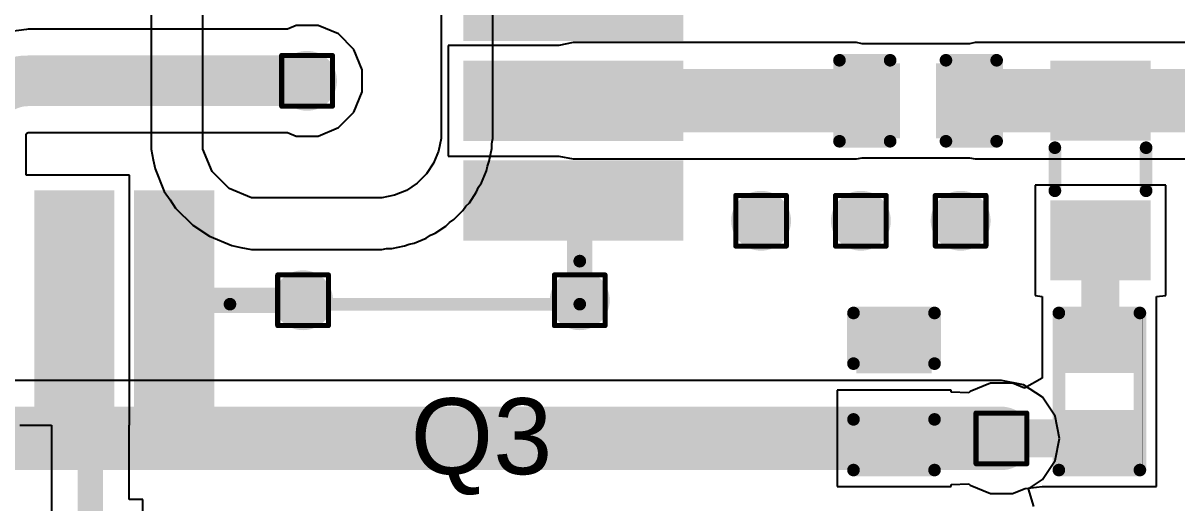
# Model space of a CAD drawing. Header units: inches. Extents: x -40 to 219, y 2 to 133.
# Drawn here: x 61.15 to 72.71, y 45.61 to 50.43 of the extents above; entities that cross this region are included whole.
import ezdxf

# ---------------------------------------------------------------- set-up
doc = ezdxf.new("R2010")
doc.units = ezdxf.units.IN
for name, color, linetype in [('Bottom Layer', 5, 'Continuous'), ('Drill Drawing', 1, 'Continuous'), ('Top Layer', 1, 'Continuous'), ('Top Overlay', 2, 'Continuous'), ('Top Paste', 8, 'Continuous'), ('Top Solder', 216, 'Continuous'), ('Via Holes', 16, 'Continuous')]:
    doc.layers.add(name, color=color, linetype=linetype)
doc.styles.add('Arial', font='', dxfattribs={"height": 0.2})
doc.styles.get('Arial').set_extended_font_data('Arial')

# ---------------------------------------------------------------- blocks, each defined once
blk = doc.blocks.new('C___0402_13')
at = {"layer": 'Top Layer'}
for points in [[(-0.699, -0.318), (-0.699, 0.317), (-0.241, 0.317), (-0.241, -0.318)], [(0.241, -0.318), (0.241, 0.317), (0.699, 0.317), (0.699, -0.318)]]:
    blk.add_hatch(color=1, dxfattribs=at).paths.add_polyline_path(points)
at = {"layer": 'Top Paste'}
for points in [[(-0.699, -0.318), (-0.699, 0.317), (-0.241, 0.317), (-0.241, -0.318)], [(0.241, -0.318), (0.241, 0.317), (0.699, 0.317), (0.699, -0.318)]]:
    blk.add_hatch(color=8, dxfattribs=at).paths.add_polyline_path(points)
at = {"layer": 'Top Solder'}
for points in [[(-0.759, -0.377), (-0.759, 0.377), (-0.181, 0.377), (-0.181, -0.377)], [(0.181, -0.377), (0.181, 0.377), (0.758, 0.377), (0.758, -0.377)]]:
    blk.add_hatch(color=216, dxfattribs=at).paths.add_polyline_path(points)
at = {"layer": 'Top Overlay'}
for points in [[(-0.787, -0.406, 0.127, 0.127, 0), (-0.787, 0.406, 0.127, 0.127, 0)], [(-0.787, 0.406, 0.127, 0.127, 0), (-0.279, 0.406, 0.127, 0.127, 0)], [(0.787, 0.406, 0.127, 0.127, 0), (0.279, 0.406, 0.127, 0.127, 0)], [(0.787, -0.406, 0.127, 0.127, 0), (0.787, 0.406, 0.127, 0.127, 0)], [(-0.279, -0.406, 0.127, 0.127, 0), (-0.787, -0.406, 0.127, 0.127, 0)], [(0.787, -0.406, 0.127, 0.127, 0), (0.279, -0.406, 0.127, 0.127, 0)]]:
    blk.add_lwpolyline(points, format="xyseb", dxfattribs=at)
for points in [[(-0.819, 0.406, 0.0635, 0.0635, 1), (-0.756, 0.406, 0.0635, 0.0635, 1)], [(-0.819, 0.406, 0.0635, 0.0635, 1), (-0.756, 0.406, 0.0635, 0.0635, 1)], [(-0.311, 0.406, 0.0635, 0.0635, 1), (-0.248, 0.406, 0.0635, 0.0635, 1)], [(0.248, 0.406, 0.0635, 0.0635, 1), (0.311, 0.406, 0.0635, 0.0635, 1)], [(0.756, 0.406, 0.0635, 0.0635, 1), (0.819, 0.406, 0.0635, 0.0635, 1)], [(0.756, 0.406, 0.0635, 0.0635, 1), (0.819, 0.406, 0.0635, 0.0635, 1)], [(-0.819, -0.406, 0.0635, 0.0635, 1), (-0.756, -0.406, 0.0635, 0.0635, 1)], [(-0.819, -0.406, 0.0635, 0.0635, 1), (-0.756, -0.406, 0.0635, 0.0635, 1)], [(-0.311, -0.406, 0.0635, 0.0635, 1), (-0.248, -0.406, 0.0635, 0.0635, 1)], [(0.248, -0.406, 0.0635, 0.0635, 1), (0.311, -0.406, 0.0635, 0.0635, 1)], [(0.756, -0.406, 0.0635, 0.0635, 1), (0.819, -0.406, 0.0635, 0.0635, 1)], [(0.756, -0.406, 0.0635, 0.0635, 1), (0.819, -0.406, 0.0635, 0.0635, 1)]]:
    blk.add_lwpolyline(points, format="xyseb", close=True, dxfattribs=at)
blk = doc.blocks.new('A7672E__FASE__24')
at = {"layer": 'Top Layer'}
for points in [[(-11, -6.7), (-11, -7.3), (-13, -7.3), (-13, -6.7)], [(-11, -7.7), (-11, -8.3), (-13, -8.3), (-13, -7.7)], [(-10.7, -13), (-11.3, -13), (-11.3, -11), (-10.7, -11)], [(-9.7, -13), (-10.3, -13), (-10.3, -11), (-9.7, -11)], [(-8.7, -13), (-9.3, -13), (-9.3, -11), (-8.7, -11)]]:
    blk.add_hatch(color=1, dxfattribs=at).paths.add_polyline_path(points)
at = {"layer": 'Top Paste'}
for points in [[(-11, -6.7), (-11, -7.3), (-13, -7.3), (-13, -6.7)], [(-11, -7.7), (-11, -8.3), (-13, -8.3), (-13, -7.7)], [(-10.7, -13), (-11.3, -13), (-11.3, -11), (-10.7, -11)], [(-9.7, -13), (-10.3, -13), (-10.3, -11), (-9.7, -11)], [(-8.7, -13), (-9.3, -13), (-9.3, -11), (-8.7, -11)]]:
    blk.add_hatch(color=8, dxfattribs=at).paths.add_polyline_path(points)
at = {"layer": 'Top Solder'}
for points in [[(-10.898, -6.598), (-10.898, -7.402), (-13.102, -7.402), (-13.102, -6.598)], [(-10.898, -7.598), (-10.898, -8.402), (-13.102, -8.402), (-13.102, -7.598)], [(-10.598, -13.102), (-11.402, -13.102), (-11.402, -10.898), (-10.598, -10.898)], [(-9.598, -13.102), (-10.402, -13.102), (-10.402, -10.898), (-9.598, -10.898)], [(-8.598, -13.102), (-9.402, -13.102), (-9.402, -10.898), (-8.598, -10.898)]]:
    blk.add_hatch(color=216, dxfattribs=at).paths.add_polyline_path(points)
at = {"layer": 'Top Overlay'}
for points in [[(-12.04, -8.56, 0.127, 0.127, 0), (-12.04, -12.065, 0.127, 0.127, 0)], [(-12.04, -12.065, 0.127, 0.127, 0), (-11.608, -12.065, 0.127, 0.127, 0)]]:
    blk.add_lwpolyline(points, format="xyseb", dxfattribs=at)
for points in [[(-12.071, -8.56, 0.0635, 0.0635, 1), (-12.008, -8.56, 0.0635, 0.0635, 1)], [(-12.071, -12.065, 0.0635, 0.0635, 1), (-12.008, -12.065, 0.0635, 0.0635, 1)], [(-12.071, -12.065, 0.0635, 0.0635, 1), (-12.008, -12.065, 0.0635, 0.0635, 1)], [(-11.64, -12.065, 0.0635, 0.0635, 1), (-11.576, -12.065, 0.0635, 0.0635, 1)]]:
    blk.add_lwpolyline(points, format="xyseb", close=True, dxfattribs=at)
blk = doc.blocks.new('R___0402_93')
at = {"layer": 'Top Layer'}
for points in [[(-0.699, -0.318), (-0.699, 0.318), (-0.241, 0.318), (-0.241, -0.318)], [(0.241, -0.318), (0.241, 0.318), (0.699, 0.318), (0.699, -0.318)]]:
    blk.add_hatch(color=1, dxfattribs=at).paths.add_polyline_path(points)
at = {"layer": 'Top Paste'}
for points in [[(-0.699, -0.318), (-0.699, 0.318), (-0.241, 0.318), (-0.241, -0.318)], [(0.241, -0.318), (0.241, 0.318), (0.699, 0.318), (0.699, -0.318)]]:
    blk.add_hatch(color=8, dxfattribs=at).paths.add_polyline_path(points)
at = {"layer": 'Top Solder'}
for points in [[(-0.754, -0.373), (-0.754, 0.373), (-0.186, 0.373), (-0.186, -0.373)], [(0.186, -0.373), (0.186, 0.373), (0.754, 0.373), (0.754, -0.373)]]:
    blk.add_hatch(color=216, dxfattribs=at).paths.add_polyline_path(points)
at = {"layer": 'Top Overlay'}
for points in [[(-0.787, 0.406, 0.127, 0.127, 0), (0.787, 0.406, 0.127, 0.127, 0)], [(-0.787, 0.406, 0.127, 0.127, 0), (-0.787, -0.406, 0.127, 0.127, 0)], [(0.787, 0.406, 0.127, 0.127, 0), (0.787, -0.406, 0.127, 0.127, 0)], [(-0.787, -0.406, 0.127, 0.127, 0), (0.787, -0.406, 0.127, 0.127, 0)], [(-0.813, -0.432, 0.00323, 0.00323, 0), (0.813, -0.432, 0.00323, 0.00323, 0)]]:
    blk.add_lwpolyline(points, format="xyseb", dxfattribs=at)
for points in [[(-0.819, 0.406, 0.0635, 0.0635, 1), (-0.756, 0.406, 0.0635, 0.0635, 1)], [(-0.819, 0.406, 0.0635, 0.0635, 1), (-0.756, 0.406, 0.0635, 0.0635, 1)], [(0.756, 0.406, 0.0635, 0.0635, 1), (0.819, 0.406, 0.0635, 0.0635, 1)], [(0.756, 0.406, 0.0635, 0.0635, 1), (0.819, 0.406, 0.0635, 0.0635, 1)], [(-0.819, -0.406, 0.0635, 0.0635, 1), (-0.756, -0.406, 0.0635, 0.0635, 1)], [(-0.819, -0.406, 0.0635, 0.0635, 1), (-0.756, -0.406, 0.0635, 0.0635, 1)], [(0.756, -0.406, 0.0635, 0.0635, 1), (0.819, -0.406, 0.0635, 0.0635, 1)], [(0.756, -0.406, 0.0635, 0.0635, 1), (0.819, -0.406, 0.0635, 0.0635, 1)], [(-0.814, -0.432, 0.00161, 0.00161, 1), (-0.812, -0.432, 0.00161, 0.00161, 1)], [(0.812, -0.432, 0.00161, 0.00161, 1), (0.814, -0.432, 0.00161, 0.00161, 1)]]:
    blk.add_lwpolyline(points, format="xyseb", close=True, dxfattribs=at)
blk = doc.blocks.new('IND_0603__1608_M_______145')
at = {"layer": 'Top Layer'}
for points in [[(-1, 0.4), (-0.4, 0.4), (-0.4, -0.4), (-1, -0.4)], [(0.4, 0.4), (1, 0.4), (1, -0.4), (0.4, -0.4)]]:
    blk.add_hatch(color=1, dxfattribs=at).paths.add_polyline_path(points)
at = {"layer": 'Top Paste'}
for points in [[(-1, 0.4), (-0.4, 0.4), (-0.4, -0.4), (-1, -0.4)], [(0.4, 0.4), (1, 0.4), (1, -0.4), (0.4, -0.4)]]:
    blk.add_hatch(color=8, dxfattribs=at).paths.add_polyline_path(points)
at = {"layer": 'Top Solder'}
for points in [[(-1.102, 0.502), (-0.298, 0.502), (-0.298, -0.502), (-1.102, -0.502)], [(0.298, 0.502), (1.102, 0.502), (1.102, -0.502), (0.298, -0.502)]]:
    blk.add_hatch(color=216, dxfattribs=at).paths.add_polyline_path(points)
at = {"layer": 'Top Overlay'}
for points in [[(-0.203, 0.457, 0.127, 0.127, 0), (0.229, 0.457, 0.127, 0.127, 0)], [(-0.203, -0.457, 0.127, 0.127, 0), (0.229, -0.457, 0.127, 0.127, 0)]]:
    blk.add_lwpolyline(points, format="xyseb", dxfattribs=at)
for points in [[(-0.235, 0.457, 0.0635, 0.0635, 1), (-0.171, 0.457, 0.0635, 0.0635, 1)], [(0.197, 0.457, 0.0635, 0.0635, 1), (0.26, 0.457, 0.0635, 0.0635, 1)], [(-0.235, -0.457, 0.0635, 0.0635, 1), (-0.171, -0.457, 0.0635, 0.0635, 1)], [(0.197, -0.457, 0.0635, 0.0635, 1), (0.26, -0.457, 0.0635, 0.0635, 1)]]:
    blk.add_lwpolyline(points, format="xyseb", close=True, dxfattribs=at)
blk = doc.blocks.new('C___0402_190')
at = {"layer": 'Top Layer'}
for points in [[(-0.699, -0.318), (-0.699, 0.318), (-0.241, 0.318), (-0.241, -0.318)], [(0.241, -0.318), (0.241, 0.318), (0.699, 0.318), (0.699, -0.318)]]:
    blk.add_hatch(color=1, dxfattribs=at).paths.add_polyline_path(points)
at = {"layer": 'Top Paste'}
for points in [[(-0.699, -0.318), (-0.699, 0.318), (-0.241, 0.318), (-0.241, -0.318)], [(0.241, -0.318), (0.241, 0.318), (0.699, 0.318), (0.699, -0.318)]]:
    blk.add_hatch(color=8, dxfattribs=at).paths.add_polyline_path(points)
at = {"layer": 'Top Solder'}
for points in [[(-0.758, -0.377), (-0.758, 0.377), (-0.181, 0.377), (-0.181, -0.377)], [(0.181, -0.377), (0.181, 0.377), (0.759, 0.377), (0.759, -0.377)]]:
    blk.add_hatch(color=216, dxfattribs=at).paths.add_polyline_path(points)
at = {"layer": 'Top Overlay'}
for points in [[(-0.787, -0.406, 0.127, 0.127, 0), (-0.787, 0.406, 0.127, 0.127, 0)], [(-0.787, 0.406, 0.127, 0.127, 0), (-0.279, 0.406, 0.127, 0.127, 0)], [(0.279, 0.406, 0.127, 0.127, 0), (0.787, 0.406, 0.127, 0.127, 0)], [(0.787, -0.406, 0.127, 0.127, 0), (0.787, 0.406, 0.127, 0.127, 0)], [(-0.787, -0.406, 0.127, 0.127, 0), (-0.279, -0.406, 0.127, 0.127, 0)], [(0.279, -0.406, 0.127, 0.127, 0), (0.787, -0.406, 0.127, 0.127, 0)]]:
    blk.add_lwpolyline(points, format="xyseb", dxfattribs=at)
for points in [[(-0.819, 0.406, 0.0635, 0.0635, 1), (-0.756, 0.406, 0.0635, 0.0635, 1)], [(-0.819, 0.406, 0.0635, 0.0635, 1), (-0.756, 0.406, 0.0635, 0.0635, 1)], [(-0.311, 0.406, 0.0635, 0.0635, 1), (-0.248, 0.406, 0.0635, 0.0635, 1)], [(0.248, 0.406, 0.0635, 0.0635, 1), (0.311, 0.406, 0.0635, 0.0635, 1)], [(0.756, 0.406, 0.0635, 0.0635, 1), (0.819, 0.406, 0.0635, 0.0635, 1)], [(0.756, 0.406, 0.0635, 0.0635, 1), (0.819, 0.406, 0.0635, 0.0635, 1)], [(-0.819, -0.406, 0.0635, 0.0635, 1), (-0.756, -0.406, 0.0635, 0.0635, 1)], [(-0.819, -0.406, 0.0635, 0.0635, 1), (-0.756, -0.406, 0.0635, 0.0635, 1)], [(-0.311, -0.406, 0.0635, 0.0635, 1), (-0.248, -0.406, 0.0635, 0.0635, 1)], [(0.248, -0.406, 0.0635, 0.0635, 1), (0.311, -0.406, 0.0635, 0.0635, 1)], [(0.756, -0.406, 0.0635, 0.0635, 1), (0.819, -0.406, 0.0635, 0.0635, 1)], [(0.756, -0.406, 0.0635, 0.0635, 1), (0.819, -0.406, 0.0635, 0.0635, 1)]]:
    blk.add_lwpolyline(points, format="xyseb", close=True, dxfattribs=at)

msp = doc.modelspace()

# ---------------------------------------------------------------- hatches: boundary and pattern name
at = {"layer": 'Bottom Layer'}
h = msp.add_hatch(color=5, dxfattribs=at)
edge = h.paths.add_edge_path()
edge.add_arc((63.997, 49.847), 0.3, 0, 360)
h = msp.add_hatch(color=5, dxfattribs=at)
edge = h.paths.add_edge_path()
edge.add_arc((68.547, 48.444), 0.3, 0, 360)
h = msp.add_hatch(color=5, dxfattribs=at)
edge = h.paths.add_edge_path()
edge.add_arc((69.547, 48.444), 0.3, 0, 360)
h = msp.add_hatch(color=5, dxfattribs=at)
edge = h.paths.add_edge_path()
edge.add_arc((70.547, 48.444), 0.3, 0, 360)
h = msp.add_hatch(color=5, dxfattribs=at)
edge = h.paths.add_edge_path()
edge.add_arc((63.957, 47.647), 0.3, 0, 360)
h = msp.add_hatch(color=5, dxfattribs=at)
edge = h.paths.add_edge_path()
edge.add_arc((66.73, 47.647), 0.3, 0, 360)
h = msp.add_hatch(color=5, dxfattribs=at)
edge = h.paths.add_edge_path()
edge.add_arc((70.955, 46.262), 0.3, 0, 360)
at = {"layer": 'Top Layer'}
h = msp.add_hatch(color=1, dxfattribs=at)
edge = h.paths.add_edge_path()
edge.add_arc((63.997, 49.847), 0.3, 0, 360)
h = msp.add_hatch(color=1, dxfattribs=at)
edge = h.paths.add_edge_path()
edge.add_arc((68.547, 48.444), 0.3, 0, 360)
h = msp.add_hatch(color=1, dxfattribs=at)
edge = h.paths.add_edge_path()
edge.add_arc((69.547, 48.444), 0.3, 0, 360)
h = msp.add_hatch(color=1, dxfattribs=at)
edge = h.paths.add_edge_path()
edge.add_arc((70.547, 48.444), 0.3, 0, 360)
h = msp.add_hatch(color=1, dxfattribs=at)
edge = h.paths.add_edge_path()
edge.add_arc((63.957, 47.647), 0.3, 0, 360)
h = msp.add_hatch(color=1, dxfattribs=at)
edge = h.paths.add_edge_path()
edge.add_arc((66.73, 47.647), 0.3, 0, 360)
h = msp.add_hatch(color=1, dxfattribs=at)
edge = h.paths.add_edge_path()
edge.add_arc((70.955, 46.262), 0.3, 0, 360)
at = {"layer": 'Via Holes'}
h = msp.add_hatch(color=7, dxfattribs=at)
edge = h.paths.add_edge_path()
edge.add_arc((63.997, 49.847), 0.15, 0, 360)
h = msp.add_hatch(color=7, dxfattribs=at)
edge = h.paths.add_edge_path()
edge.add_arc((68.547, 48.444), 0.15, 0, 360)
h = msp.add_hatch(color=7, dxfattribs=at)
edge = h.paths.add_edge_path()
edge.add_arc((69.547, 48.444), 0.15, 0, 360)
h = msp.add_hatch(color=7, dxfattribs=at)
edge = h.paths.add_edge_path()
edge.add_arc((70.547, 48.444), 0.15, 0, 360)
h = msp.add_hatch(color=7, dxfattribs=at)
edge = h.paths.add_edge_path()
edge.add_arc((63.957, 47.647), 0.15, 0, 360)
h = msp.add_hatch(color=7, dxfattribs=at)
edge = h.paths.add_edge_path()
edge.add_arc((66.73, 47.647), 0.15, 0, 360)
h = msp.add_hatch(color=7, dxfattribs=at)
edge = h.paths.add_edge_path()
edge.add_arc((70.955, 46.262), 0.15, 0, 360)

# ---------------------------------------------------------------- linework, layer by layer
at = {"layer": 'Bottom Layer'}
for p, q in [((65.34, 70.365), (65.34, 49.334)), ((62.953, 49.283), (62.953, 67.317)), ((62.435, 67.292), (62.435, 49.283)), ((65.858, 49.334), (65.858, 60.913)), ((62.435, 49.283), (62.435, 49.162)), ((62.953, 49.162), (62.953, 49.283)), ((65.34, 49.269), (65.315, 49.141)), ((65.34, 49.334), (65.34, 49.269)), ((65.848, 49.219), (65.858, 49.269)), ((65.858, 49.269), (65.858, 49.334)), ((62.435, 49.162), (62.435, 49.162)), ((62.435, 49.162), (62.435, 49.162)), ((62.435, 49.162), (62.456, 49.054)), ((63.046, 48.938), (62.953, 49.162)), ((65.315, 49.141), (65.265, 49.021)), ((65.823, 49.04), (65.848, 49.168)), ((65.848, 49.168), (65.848, 49.219)), ((62.456, 49.054), (62.474, 48.964)), ((65.804, 48.993), (65.823, 49.04)), ((62.474, 48.964), (62.474, 48.964)), ((62.474, 48.964), (62.474, 48.964)), ((62.474, 48.964), (62.567, 48.739)), ((63.217, 48.766), (63.046, 48.938)), ((65.193, 48.913), (65.101, 48.821)), ((65.265, 49.021), (65.193, 48.913)), ((65.744, 48.823), (65.794, 48.943)), ((65.794, 48.943), (65.804, 48.993)), ((65.101, 48.821), (64.993, 48.749)), ((65.715, 48.78), (65.744, 48.823)), ((62.567, 48.739), (62.567, 48.739)), ((62.567, 48.739), (62.567, 48.739)), ((62.567, 48.739), (62.624, 48.655)), ((63.441, 48.673), (63.217, 48.766)), ((64.873, 48.699), (64.745, 48.673)), ((64.993, 48.749), (64.873, 48.699)), ((65.624, 48.625), (65.696, 48.733)), ((65.696, 48.733), (65.715, 48.78)), ((62.624, 48.655), (62.679, 48.571)), ((62.679, 48.571), (62.679, 48.571)), ((62.679, 48.571), (62.679, 48.571)), ((62.679, 48.571), (62.851, 48.4)), ((63.562, 48.673), (63.441, 48.673)), ((64.68, 48.673), (63.562, 48.673)), ((64.745, 48.673), (64.68, 48.673)), ((65.559, 48.547), (65.588, 48.589)), ((65.588, 48.589), (65.624, 48.625)), ((65.425, 48.426), (65.467, 48.455)), ((65.467, 48.455), (65.559, 48.547)), ((62.851, 48.4), (63.019, 48.288)), ((65.281, 48.318), (65.389, 48.39)), ((65.389, 48.39), (65.425, 48.426)), ((63.019, 48.288), (63.243, 48.195)), ((65.021, 48.21), (65.071, 48.22)), ((65.071, 48.22), (65.191, 48.27)), ((65.191, 48.27), (65.233, 48.298)), ((65.233, 48.298), (65.281, 48.318)), ((63.243, 48.195), (63.243, 48.195)), ((63.243, 48.195), (63.243, 48.195)), ((63.243, 48.195), (63.334, 48.177)), ((63.334, 48.177), (63.441, 48.155)), ((63.441, 48.155), (63.441, 48.155)), ((63.441, 48.155), (63.441, 48.155)), ((63.441, 48.155), (63.562, 48.155)), ((63.562, 48.155), (64.68, 48.155)), ((64.68, 48.155), (64.745, 48.155)), ((64.745, 48.155), (64.795, 48.165)), ((64.795, 48.165), (64.846, 48.165)), ((64.846, 48.165), (64.974, 48.191)), ((64.974, 48.191), (65.021, 48.21)), ((70.955, 46.844), (56.965, 46.844)), ((71.178, 46.8), (70.955, 46.844)), ((71.367, 46.674), (71.178, 46.8)), ((71.493, 46.485), (71.367, 46.674)), ((71.538, 46.262), (71.493, 46.485)), ((71.493, 46.039), (71.538, 46.262)), ((71.367, 45.85), (71.493, 46.039)), ((71.227, 45.756), (71.367, 45.85)), ((71.28, 45.578), (71.227, 45.756))]:
    msp.add_line(p, q, dxfattribs=at)
msp.add_lwpolyline([(56.965, 46.262, 0.635, 0.635, 0), (70.955, 46.262, 0.635, 0.635, 0)], format="xyseb", dxfattribs=at)
msp.add_lwpolyline([(70.796, 46.262, 0.318, 0.318, 1), (71.114, 46.262, 0.318, 0.318, 1)], format="xyseb", close=True, dxfattribs=at)
at = {"layer": 'Drill Drawing'}
for points in [[(63.743, 50.101, 0.0508, 0.0508, 0), (64.251, 50.101, 0.0508, 0.0508, 0)], [(63.743, 49.593, 0.0508, 0.0508, 0), (63.743, 50.101, 0.0508, 0.0508, 0)], [(64.251, 49.593, 0.0508, 0.0508, 0), (64.251, 50.101, 0.0508, 0.0508, 0)], [(63.743, 49.593, 0.0508, 0.0508, 0), (64.251, 49.593, 0.0508, 0.0508, 0)], [(68.293, 48.698, 0.0508, 0.0508, 0), (68.801, 48.698, 0.0508, 0.0508, 0)], [(68.293, 48.19, 0.0508, 0.0508, 0), (68.293, 48.698, 0.0508, 0.0508, 0)], [(68.801, 48.19, 0.0508, 0.0508, 0), (68.801, 48.698, 0.0508, 0.0508, 0)], [(69.293, 48.698, 0.0508, 0.0508, 0), (69.801, 48.698, 0.0508, 0.0508, 0)], [(69.293, 48.19, 0.0508, 0.0508, 0), (69.293, 48.698, 0.0508, 0.0508, 0)], [(69.801, 48.19, 0.0508, 0.0508, 0), (69.801, 48.698, 0.0508, 0.0508, 0)], [(70.293, 48.698, 0.0508, 0.0508, 0), (70.801, 48.698, 0.0508, 0.0508, 0)], [(70.293, 48.19, 0.0508, 0.0508, 0), (70.293, 48.698, 0.0508, 0.0508, 0)], [(70.801, 48.19, 0.0508, 0.0508, 0), (70.801, 48.698, 0.0508, 0.0508, 0)], [(68.293, 48.19, 0.0508, 0.0508, 0), (68.801, 48.19, 0.0508, 0.0508, 0)], [(69.293, 48.19, 0.0508, 0.0508, 0), (69.801, 48.19, 0.0508, 0.0508, 0)], [(70.293, 48.19, 0.0508, 0.0508, 0), (70.801, 48.19, 0.0508, 0.0508, 0)], [(63.703, 47.901, 0.0508, 0.0508, 0), (64.211, 47.901, 0.0508, 0.0508, 0)], [(63.703, 47.393, 0.0508, 0.0508, 0), (63.703, 47.901, 0.0508, 0.0508, 0)], [(64.211, 47.393, 0.0508, 0.0508, 0), (64.211, 47.901, 0.0508, 0.0508, 0)], [(66.476, 47.901, 0.0508, 0.0508, 0), (66.984, 47.901, 0.0508, 0.0508, 0)], [(66.476, 47.393, 0.0508, 0.0508, 0), (66.476, 47.901, 0.0508, 0.0508, 0)], [(66.984, 47.393, 0.0508, 0.0508, 0), (66.984, 47.901, 0.0508, 0.0508, 0)], [(63.703, 47.393, 0.0508, 0.0508, 0), (64.211, 47.393, 0.0508, 0.0508, 0)], [(66.476, 47.393, 0.0508, 0.0508, 0), (66.984, 47.393, 0.0508, 0.0508, 0)], [(70.701, 46.516, 0.0508, 0.0508, 0), (71.209, 46.516, 0.0508, 0.0508, 0)], [(70.701, 46.008, 0.0508, 0.0508, 0), (70.701, 46.516, 0.0508, 0.0508, 0)], [(71.209, 46.008, 0.0508, 0.0508, 0), (71.209, 46.516, 0.0508, 0.0508, 0)], [(70.701, 46.008, 0.0508, 0.0508, 0), (71.209, 46.008, 0.0508, 0.0508, 0)]]:
    msp.add_lwpolyline(points, format="xyseb", dxfattribs=at)
for points in [[(63.73, 50.101, 0.0254, 0.0254, 1), (63.756, 50.101, 0.0254, 0.0254, 1)], [(63.73, 50.101, 0.0254, 0.0254, 1), (63.756, 50.101, 0.0254, 0.0254, 1)], [(64.238, 50.101, 0.0254, 0.0254, 1), (64.264, 50.101, 0.0254, 0.0254, 1)], [(64.238, 50.101, 0.0254, 0.0254, 1), (64.264, 50.101, 0.0254, 0.0254, 1)], [(63.73, 49.593, 0.0254, 0.0254, 1), (63.756, 49.593, 0.0254, 0.0254, 1)], [(63.73, 49.593, 0.0254, 0.0254, 1), (63.756, 49.593, 0.0254, 0.0254, 1)], [(64.238, 49.593, 0.0254, 0.0254, 1), (64.264, 49.593, 0.0254, 0.0254, 1)], [(64.238, 49.593, 0.0254, 0.0254, 1), (64.264, 49.593, 0.0254, 0.0254, 1)], [(68.28, 48.698, 0.0254, 0.0254, 1), (68.305, 48.698, 0.0254, 0.0254, 1)], [(68.28, 48.698, 0.0254, 0.0254, 1), (68.305, 48.698, 0.0254, 0.0254, 1)], [(68.788, 48.698, 0.0254, 0.0254, 1), (68.813, 48.698, 0.0254, 0.0254, 1)], [(68.788, 48.698, 0.0254, 0.0254, 1), (68.813, 48.698, 0.0254, 0.0254, 1)], [(69.28, 48.698, 0.0254, 0.0254, 1), (69.305, 48.698, 0.0254, 0.0254, 1)], [(69.28, 48.698, 0.0254, 0.0254, 1), (69.305, 48.698, 0.0254, 0.0254, 1)], [(69.788, 48.698, 0.0254, 0.0254, 1), (69.813, 48.698, 0.0254, 0.0254, 1)], [(69.788, 48.698, 0.0254, 0.0254, 1), (69.813, 48.698, 0.0254, 0.0254, 1)], [(70.28, 48.698, 0.0254, 0.0254, 1), (70.305, 48.698, 0.0254, 0.0254, 1)], [(70.28, 48.698, 0.0254, 0.0254, 1), (70.305, 48.698, 0.0254, 0.0254, 1)], [(70.788, 48.698, 0.0254, 0.0254, 1), (70.813, 48.698, 0.0254, 0.0254, 1)], [(70.788, 48.698, 0.0254, 0.0254, 1), (70.813, 48.698, 0.0254, 0.0254, 1)], [(68.28, 48.19, 0.0254, 0.0254, 1), (68.305, 48.19, 0.0254, 0.0254, 1)], [(68.28, 48.19, 0.0254, 0.0254, 1), (68.305, 48.19, 0.0254, 0.0254, 1)], [(68.788, 48.19, 0.0254, 0.0254, 1), (68.813, 48.19, 0.0254, 0.0254, 1)], [(68.788, 48.19, 0.0254, 0.0254, 1), (68.813, 48.19, 0.0254, 0.0254, 1)], [(69.28, 48.19, 0.0254, 0.0254, 1), (69.305, 48.19, 0.0254, 0.0254, 1)], [(69.28, 48.19, 0.0254, 0.0254, 1), (69.305, 48.19, 0.0254, 0.0254, 1)], [(69.788, 48.19, 0.0254, 0.0254, 1), (69.813, 48.19, 0.0254, 0.0254, 1)], [(69.788, 48.19, 0.0254, 0.0254, 1), (69.813, 48.19, 0.0254, 0.0254, 1)], [(70.28, 48.19, 0.0254, 0.0254, 1), (70.305, 48.19, 0.0254, 0.0254, 1)], [(70.28, 48.19, 0.0254, 0.0254, 1), (70.305, 48.19, 0.0254, 0.0254, 1)], [(70.788, 48.19, 0.0254, 0.0254, 1), (70.813, 48.19, 0.0254, 0.0254, 1)], [(70.788, 48.19, 0.0254, 0.0254, 1), (70.813, 48.19, 0.0254, 0.0254, 1)], [(63.691, 47.901, 0.0254, 0.0254, 1), (63.716, 47.901, 0.0254, 0.0254, 1)], [(63.691, 47.901, 0.0254, 0.0254, 1), (63.716, 47.901, 0.0254, 0.0254, 1)], [(64.199, 47.901, 0.0254, 0.0254, 1), (64.224, 47.901, 0.0254, 0.0254, 1)], [(64.199, 47.901, 0.0254, 0.0254, 1), (64.224, 47.901, 0.0254, 0.0254, 1)], [(66.463, 47.901, 0.0254, 0.0254, 1), (66.488, 47.901, 0.0254, 0.0254, 1)], [(66.463, 47.901, 0.0254, 0.0254, 1), (66.488, 47.901, 0.0254, 0.0254, 1)], [(66.971, 47.901, 0.0254, 0.0254, 1), (66.996, 47.901, 0.0254, 0.0254, 1)], [(66.971, 47.901, 0.0254, 0.0254, 1), (66.996, 47.901, 0.0254, 0.0254, 1)], [(63.691, 47.393, 0.0254, 0.0254, 1), (63.716, 47.393, 0.0254, 0.0254, 1)], [(63.691, 47.393, 0.0254, 0.0254, 1), (63.716, 47.393, 0.0254, 0.0254, 1)], [(64.199, 47.393, 0.0254, 0.0254, 1), (64.224, 47.393, 0.0254, 0.0254, 1)], [(64.199, 47.393, 0.0254, 0.0254, 1), (64.224, 47.393, 0.0254, 0.0254, 1)], [(66.463, 47.393, 0.0254, 0.0254, 1), (66.488, 47.393, 0.0254, 0.0254, 1)], [(66.463, 47.393, 0.0254, 0.0254, 1), (66.488, 47.393, 0.0254, 0.0254, 1)], [(66.971, 47.393, 0.0254, 0.0254, 1), (66.996, 47.393, 0.0254, 0.0254, 1)], [(66.971, 47.393, 0.0254, 0.0254, 1), (66.996, 47.393, 0.0254, 0.0254, 1)], [(70.688, 46.516, 0.0254, 0.0254, 1), (70.714, 46.516, 0.0254, 0.0254, 1)], [(70.688, 46.516, 0.0254, 0.0254, 1), (70.714, 46.516, 0.0254, 0.0254, 1)], [(71.196, 46.516, 0.0254, 0.0254, 1), (71.222, 46.516, 0.0254, 0.0254, 1)], [(71.196, 46.516, 0.0254, 0.0254, 1), (71.222, 46.516, 0.0254, 0.0254, 1)], [(70.688, 46.008, 0.0254, 0.0254, 1), (70.714, 46.008, 0.0254, 0.0254, 1)], [(70.688, 46.008, 0.0254, 0.0254, 1), (70.714, 46.008, 0.0254, 0.0254, 1)], [(71.196, 46.008, 0.0254, 0.0254, 1), (71.222, 46.008, 0.0254, 0.0254, 1)], [(71.196, 46.008, 0.0254, 0.0254, 1), (71.222, 46.008, 0.0254, 0.0254, 1)]]:
    msp.add_lwpolyline(points, format="xyseb", close=True, dxfattribs=at)
at = {"layer": 'Top Layer'}
for p, q in [((61.187, 50.363), (60.928, 50.329)), ((61.201, 50.365), (61.187, 50.363)), ((63.8, 50.365), (61.201, 50.365)), ((63.887, 50.401), (63.8, 50.365)), ((64.107, 50.401), (63.887, 50.401)), ((64.311, 50.317), (64.107, 50.401)), ((64.467, 50.161), (64.311, 50.317)), ((66.52, 50.201), (65.411, 50.201)), ((65.411, 50.201), (65.411, 49.093)), ((66.665, 50.23), (66.52, 50.201)), ((69.502, 50.23), (66.665, 50.23)), ((69.559, 50.219), (69.502, 50.23)), ((70.637, 50.219), (69.559, 50.219)), ((70.693, 50.23), (70.637, 50.219)), ((73.094, 50.23), (70.693, 50.23)), ((64.551, 49.958), (64.467, 50.161)), ((64.551, 49.737), (64.551, 49.958)), ((64.467, 49.534), (64.551, 49.737)), ((64.311, 49.378), (64.467, 49.534)), ((64.107, 49.293), (64.311, 49.378)), ((61.182, 48.901), (61.182, 49.311)), ((61.182, 49.311), (61.184, 49.311)), ((61.184, 49.311), (61.189, 49.323)), ((61.189, 49.323), (61.201, 49.328)), ((61.201, 49.328), (61.201, 49.33)), ((61.201, 49.33), (63.8, 49.33)), ((63.8, 49.33), (63.887, 49.293)), ((63.887, 49.293), (64.107, 49.293)), ((65.411, 49.093), (66.52, 49.093)), ((66.52, 49.093), (66.665, 49.065)), ((66.665, 49.065), (69.502, 49.065)), ((69.502, 49.065), (69.559, 49.076)), ((69.559, 49.076), (70.637, 49.076)), ((70.637, 49.076), (70.693, 49.065)), ((70.693, 49.065), (73.094, 49.065)), ((62.219, 48.901), (61.182, 48.901)), ((62.219, 46.393), (62.219, 48.901)), ((72.602, 48.802), (71.294, 48.802)), ((71.294, 48.802), (71.294, 47.694)), ((72.602, 47.694), (72.602, 48.802)), ((71.294, 47.694), (71.365, 47.684)), ((71.365, 47.684), (71.365, 46.869)), ((72.508, 47.684), (72.602, 47.694)), ((72.508, 46.719), (72.508, 47.684)), ((71.363, 46.866), (71.187, 46.765)), ((71.365, 46.869), (71.363, 46.866)), ((70.451, 46.744), (69.308, 46.744)), ((69.308, 46.744), (69.308, 45.779)), ((70.451, 46.724), (70.451, 46.744)), ((70.628, 46.719), (70.451, 46.724)), ((70.641, 46.731), (70.628, 46.719)), ((70.845, 46.816), (70.641, 46.731)), ((71.065, 46.816), (70.845, 46.816)), ((71.187, 46.765), (71.065, 46.816)), ((72.508, 45.779), (72.508, 46.719)), ((61.118, 46.393), (61.436, 46.393)), ((61.436, 46.393), (61.436, 44.978)), ((62.213, 45.651), (62.213, 46.393)), ((62.213, 46.393), (62.219, 46.393)), ((70.451, 45.8), (70.628, 45.805)), ((70.451, 45.779), (70.451, 45.8)), ((70.628, 45.805), (70.641, 45.792)), ((70.641, 45.792), (70.845, 45.708)), ((69.308, 45.779), (70.451, 45.779)), ((70.845, 45.708), (71.065, 45.708)), ((71.065, 45.708), (71.195, 45.761)), ((71.195, 45.761), (71.365, 45.779)), ((71.365, 45.779), (71.365, 45.779)), ((71.365, 45.779), (71.365, 45.779)), ((71.365, 45.779), (72.508, 45.779)), ((62.352, 45.651), (62.213, 45.651)), ((62.352, 45.324), (62.352, 45.651))]:
    msp.add_line(p, q, dxfattribs=at)
for points in [[(60.665, 49.311, 0.508, 0.508, -0.414214), (61.201, 49.847, 0.508, 0.508, 0)], [(61.201, 49.847, 0.508, 0.508, 0), (63.997, 49.847, 0.508, 0.508, 0)], [(66.665, 49.647, 0.635, 0.635, 0), (69.502, 49.647, 0.635, 0.635, 0)], [(70.693, 49.647, 0.635, 0.635, 0), (73.883, 49.647, 0.635, 0.635, 0)], [(66.665, 48.647, 0.254, 0.254, -0.414214), (66.73, 48.582, 0.254, 0.254, 0)], [(66.73, 47.647, 0.254, 0.254, 0), (66.73, 48.582, 0.254, 0.254, 0)], [(71.948, 47.201, 0.381, 0.381, 0), (71.948, 48.248, 0.381, 0.381, 0)], [(61.665, 47.647, 0.254, 0.254, 0), (61.825, 47.487, 0.254, 0.254, 0)], [(62.665, 47.647, 0.254, 0.254, 0), (63.957, 47.647, 0.254, 0.254, 0)], [(63.957, 47.647, 0.254, 0.254, -0.414214), (63.997, 47.608, 0.254, 0.254, 0)], [(61.825, 44.978, 0.254, 0.254, 0), (61.825, 47.487, 0.254, 0.254, 0)], [(71.937, 47.201, 0.381, 0.381, 0), (71.948, 47.201, 0.381, 0.381, 0)], [(69.879, 46.262, 0.381, 0.381, 0), (70.955, 46.262, 0.381, 0.381, 0)], [(70.955, 46.262, 0.381, 0.381, 0), (71.937, 46.262, 0.381, 0.381, 0)]]:
    msp.add_lwpolyline(points, format="xyseb", dxfattribs=at)
for points in [[(61.074, 49.847, 0.254, 0.254, 1), (61.328, 49.847, 0.254, 0.254, 1)], [(61.074, 49.847, 0.254, 0.254, 1), (61.328, 49.847, 0.254, 0.254, 1)], [(63.87, 49.847, 0.254, 0.254, 1), (64.124, 49.847, 0.254, 0.254, 1)], [(66.506, 49.647, 0.318, 0.318, 1), (66.823, 49.647, 0.318, 0.318, 1)], [(69.344, 49.647, 0.318, 0.318, 1), (69.661, 49.647, 0.318, 0.318, 1)], [(70.535, 49.647, 0.318, 0.318, 1), (70.852, 49.647, 0.318, 0.318, 1)], [(66.601, 48.647, 0.127, 0.127, 1), (66.728, 48.647, 0.127, 0.127, 1)], [(66.666, 48.582, 0.127, 0.127, 1), (66.793, 48.582, 0.127, 0.127, 1)], [(66.666, 48.582, 0.127, 0.127, 1), (66.793, 48.582, 0.127, 0.127, 1)], [(71.852, 48.248, 0.191, 0.191, 1), (72.043, 48.248, 0.191, 0.191, 1)], [(61.601, 47.647, 0.127, 0.127, 1), (61.728, 47.647, 0.127, 0.127, 1)], [(62.601, 47.647, 0.127, 0.127, 1), (62.728, 47.647, 0.127, 0.127, 1)], [(63.894, 47.647, 0.127, 0.127, 1), (64.021, 47.647, 0.127, 0.127, 1)], [(63.894, 47.647, 0.127, 0.127, 1), (64.021, 47.647, 0.127, 0.127, 1)], [(66.666, 47.647, 0.127, 0.127, 1), (66.793, 47.647, 0.127, 0.127, 1)], [(63.933, 47.608, 0.127, 0.127, 1), (64.06, 47.608, 0.127, 0.127, 1)], [(61.761, 47.487, 0.127, 0.127, 1), (61.888, 47.487, 0.127, 0.127, 1)], [(61.761, 47.487, 0.127, 0.127, 1), (61.888, 47.487, 0.127, 0.127, 1)], [(71.841, 47.201, 0.191, 0.191, 1), (72.032, 47.201, 0.191, 0.191, 1)], [(71.852, 47.201, 0.191, 0.191, 1), (72.043, 47.201, 0.191, 0.191, 1)], [(71.852, 47.201, 0.191, 0.191, 1), (72.043, 47.201, 0.191, 0.191, 1)], [(69.784, 46.262, 0.191, 0.191, 1), (69.975, 46.262, 0.191, 0.191, 1)], [(70.86, 46.262, 0.191, 0.191, 1), (71.05, 46.262, 0.191, 0.191, 1)], [(70.86, 46.262, 0.191, 0.191, 1), (71.05, 46.262, 0.191, 0.191, 1)], [(71.841, 46.262, 0.191, 0.191, 1), (72.032, 46.262, 0.191, 0.191, 1)]]:
    msp.add_lwpolyline(points, format="xyseb", close=True, dxfattribs=at)

# ---------------------------------------------------------------- block references
for name, p, rotation in [('A7672E__FASE__24', (54.665, 59.647), 90), ('IND_0603__1608_M_______145', (71.948, 48.948), 90), ('C___0402_13', (69.879, 46.732), 270), ('R___0402_93', (71.937, 46.732), 90)]:
    msp.add_blockref(name, p, dxfattribs=dict(rotation=rotation))
msp.add_blockref('C___0402_190', (70.12, 49.647))

# ---------------------------------------------------------------- texts
at = {"layer": 'Top Overlay', "style": 'Arial'}
msp.add_text('Q3', height=0.762, dxfattribs=at).set_placement((65.035, 45.903))

doc.saveas('drawing.dxf')
